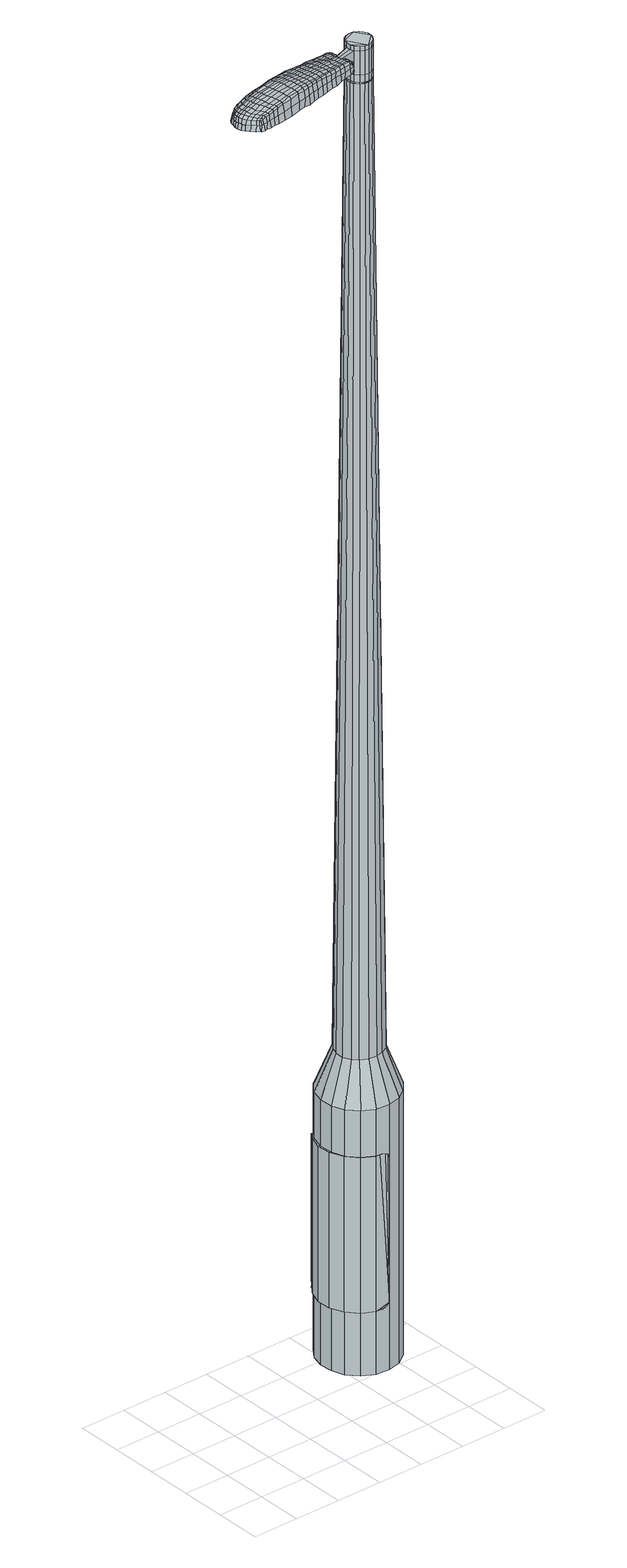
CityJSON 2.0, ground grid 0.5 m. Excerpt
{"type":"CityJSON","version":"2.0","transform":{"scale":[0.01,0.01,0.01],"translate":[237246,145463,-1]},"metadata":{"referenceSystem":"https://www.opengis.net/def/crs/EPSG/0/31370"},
"CityObjects":{
"object1":{"type":"GenericCityObject","attributes":{"cluster":590,"mean_distance_to_centroid":0.324,"new_centroid_x":237248.35,"new_centroid_y":145464.42,"mean_distance_to_camera":11.93,"H1":33,"H2":43.12,"Z_final":116.85,"cluster2":-1,"proj_x":237247.15,"proj_y":145458.97,"id_line":92161,"bearing_l":282.41,"distance":5.58,"orientation":"right","G_obj":192.41},"geometry":[{"type":"MultiSurface","lod":"2","boundaries":[[[0,1,2,3]],[[1,4,5,2]],[[4,6,7,5]],[[6,8,9,7]],[[8,10,11,9]],[[10,12,13,11]],[[12,14,15,13]],[[14,16,17,15]],[[16,18,19,17]],[[18,20,21,19]],[[20,22,23,21]],[[22,24,25,23]],[[24,26,27,25]],[[26,28,29,27]],[[28,30,31,29]],[[30,32,33,31]],[[32,34,35,33]],[[34,0,3,35]],[[36,37,38,39]],[[38,40,41,42]],[[41,43,42]],[[42,44,45,46]],[[45,47,46]],[[46,48,49,50]],[[49,51,50]],[[42,46,50,38]],[[50,52,39,38]],[[53,36,39]],[[2,5,7,35]],[[7,9,11,15]],[[11,13,15]],[[15,17,19,23]],[[19,21,23]],[[23,25,27,31]],[[27,29,31]],[[15,23,31,7]],[[31,33,35,7]],[[3,2,35]],[[1,0,54,55]],[[0,34,56,54]],[[34,32,57,56]],[[32,30,58,57]],[[30,28,59,58]],[[28,26,60,59]],[[26,24,61,60]],[[24,22,62,61]],[[22,20,63,62]],[[20,18,64,63]],[[18,16,65,64]],[[16,14,66,65]],[[14,12,67,66]],[[12,10,68,67]],[[10,8,69,68]],[[8,6,70,69]],[[6,4,71,70]],[[4,1,55,71]],[[55,54,72,73]],[[54,56,74,72]],[[56,57,75,74]],[[57,58,76,75]],[[58,59,77,76]],[[59,60,78,77]],[[60,61,79,78]],[[61,62,80,79]],[[62,63,81,80]],[[63,64,82,81]],[[64,65,83,82]],[[65,66,84,83]],[[66,67,85,84]],[[67,68,86,85]],[[68,69,87,86]],[[69,70,88,87]],[[70,71,89,88]],[[71,55,73,89]],[[72,90,91,92]],[[93,94,90,72]],[[95,96,94,93]],[[97,98,96,95]],[[99,100,98,97]],[[101,102,100,99]],[[79,103,102,101]],[[104,105,103,79]],[[81,106,105,104]],[[107,108,106,81]],[[83,109,108,107]],[[84,110,109,83]],[[111,112,110,84]],[[86,113,112,111]],[[87,114,113,86]],[[115,116,114,87]],[[89,117,116,115]],[[92,91,117,89]],[[118,119,120,121]],[[122,118,121,123]],[[124,122,123,125]],[[126,124,125,127]],[[128,126,127,129]],[[130,128,129,131]],[[132,130,131,133]],[[134,132,133,135]],[[136,134,135,137]],[[138,136,137,139]],[[140,138,139,141]],[[142,140,141,143]],[[144,142,143,145]],[[146,144,145,147]],[[148,146,147,149]],[[150,148,149,151]],[[73,72,92]],[[74,93,72]],[[74,75,95,93]],[[75,76,97,95]],[[76,77,99,97]],[[77,78,101,99]],[[78,79,101]],[[80,104,79]],[[80,81,104]],[[82,107,81]],[[82,83,107]],[[85,111,84]],[[85,86,111]],[[88,115,87]],[[88,89,115]],[[73,92,89]],[[152,91,90]],[[152,117,91]],[[153,116,117]],[[153,114,116]],[[154,112,113]],[[154,110,112]],[[155,108,109]],[[155,106,108]],[[156,105,106]],[[156,103,105]],[[157,102,103]],[[157,158,100,102]],[[158,159,98,100]],[[159,160,96,98]],[[160,161,94,96]],[[161,90,94]],[[39,52,150,162]],[[152,90,163,151]],[[53,39,162,119]],[[90,161,120,163]],[[36,53,119,118]],[[161,160,121,120]],[[37,36,118,122]],[[160,159,123,121]],[[38,37,122,124]],[[159,158,125,123]],[[40,38,124,126]],[[158,157,127,125]],[[41,40,126,128]],[[157,103,129,127]],[[43,41,128,130]],[[103,156,131,129]],[[42,43,130,132]],[[156,106,133,131]],[[44,42,132,134]],[[106,155,135,133]],[[45,44,134,136]],[[155,109,137,135]],[[47,45,136,138]],[[109,110,139,137]],[[46,47,138,140]],[[110,154,141,139]],[[48,46,140,142]],[[154,113,143,141]],[[49,48,142,144]],[[113,114,145,143]],[[51,49,144,146]],[[114,153,147,145]],[[50,51,146,148]],[[153,117,149,147]],[[52,50,148,150]],[[117,152,151,149]],[[150,151,164,165]],[[151,163,166,164]],[[163,120,167,166]],[[120,119,168,167]],[[119,162,169,168]],[[162,150,165,169]],[[170,171,172,173]],[[174,170,173,175]],[[170,174,176,177]],[[171,170,177,178]],[[179,180,181,182]],[[183,179,182,184]],[[179,183,185,186]],[[180,179,186,187]],[[188,189,190,191]],[[192,188,191,193]],[[188,192,194,195]],[[189,188,195,196]],[[197,198,199,200]],[[201,197,200,202]],[[197,201,203,204]],[[198,197,204,205]],[[206,207,208,209]],[[210,206,209,211]],[[206,210,212,213]],[[207,206,213,214]],[[215,216,217,218]],[[219,215,218,220]],[[215,219,221,222]],[[216,215,222,223]],[[224,225,226,227]],[[216,224,227,217]],[[224,216,223,228]],[[225,224,228,229]],[[230,231,232,233]],[[225,230,233,226]],[[230,225,229,234]],[[231,230,234,235]],[[236,174,175,237]],[[231,236,237,232]],[[236,231,235,238]],[[174,236,238,176]],[[239,240,241,242]],[[243,239,242,244]],[[239,243,245,246]],[[240,239,246,247]],[[248,249,250,251]],[[240,248,251,241]],[[248,240,247,252]],[[249,248,252,253]],[[254,255,256,257]],[[249,254,257,250]],[[254,249,253,258]],[[255,254,258,259]],[[260,261,262,263]],[[255,260,263,256]],[[260,255,259,264]],[[261,260,264,265]],[[266,171,178,267]],[[261,266,267,262]],[[266,261,265,268]],[[171,266,268,172]],[[269,270,271,272]],[[273,269,272,274]],[[269,273,275,276]],[[270,269,276,277]],[[278,279,280,281]],[[270,278,281,271]],[[278,270,277,282]],[[279,278,282,283]],[[284,285,286,287]],[[279,284,287,280]],[[284,279,283,288]],[[285,284,288,289]],[[290,183,184,291]],[[285,290,291,286]],[[290,285,289,292]],[[183,290,292,185]],[[293,294,295,296]],[[297,293,296,298]],[[293,297,299,300]],[[294,293,300,301]],[[302,303,304,305]],[[294,302,305,295]],[[302,294,301,306]],[[303,302,306,307]],[[308,309,310,311]],[[303,308,311,304]],[[308,303,307,312]],[[309,308,312,313]],[[314,315,316,317]],[[309,314,317,310]],[[314,309,313,318]],[[315,314,318,319]],[[320,180,187,321]],[[315,320,321,316]],[[320,315,319,322]],[[180,320,322,181]],[[323,209,208,324]],[[325,323,324,326]],[[323,325,327,328]],[[209,323,328,211]],[[329,325,326,330]],[[331,329,330,332]],[[329,331,333,334]],[[325,329,334,327]],[[335,331,332,336]],[[337,335,336,338]],[[335,337,339,340]],[[331,335,340,333]],[[341,337,338,342]],[[343,341,342,344]],[[341,343,345,346]],[[337,341,346,339]],[[347,343,344,348]],[[198,347,348,199]],[[347,198,205,349]],[[343,347,349,345]],[[350,351,196,195]],[[352,350,195,194]],[[350,352,353,354]],[[351,350,354,355]],[[356,357,355,354]],[[358,356,354,353]],[[356,358,359,360]],[[357,356,360,361]],[[362,363,361,360]],[[364,362,360,359]],[[362,364,365,366]],[[363,362,366,367]],[[368,369,367,366]],[[370,368,366,365]],[[368,370,203,201]],[[369,368,201,202]],[[371,372,373,374]],[[273,371,374,275]],[[371,273,274,375]],[[372,371,375,376]],[[377,192,193,378]],[[372,377,378,373]],[[377,372,376,379]],[[192,377,379,194]],[[380,381,382,383]],[[219,380,383,221]],[[380,219,220,384]],[[381,380,384,385]],[[386,387,388,389]],[[381,386,389,382]],[[386,381,385,390]],[[387,386,390,391]],[[392,189,196,393]],[[387,392,393,388]],[[392,387,391,394]],[[189,392,394,190]],[[395,396,397,398]],[[177,395,398,178]],[[395,177,176,399]],[[396,395,399,400]],[[401,402,403,404]],[[396,401,404,397]],[[401,396,400,405]],[[402,401,405,406]],[[407,200,199,408]],[[402,407,408,403]],[[407,402,406,409]],[[200,407,409,202]],[[410,411,412,413]],[[182,410,413,184]],[[410,182,181,414]],[[411,410,414,415]],[[416,204,203,417]],[[411,416,417,412]],[[416,411,415,418]],[[204,416,418,205]],[[419,420,421,422]],[[297,419,422,299]],[[419,297,298,423]],[[420,419,423,424]],[[425,210,211,426]],[[420,425,426,421]],[[425,420,424,427]],[[210,425,427,212]],[[428,429,430,431]],[[243,428,431,245]],[[428,243,244,432]],[[429,428,432,433]],[[434,435,436,437]],[[429,434,437,430]],[[434,429,433,438]],[[435,434,438,439]],[[440,207,214,441]],[[435,440,441,436]],[[440,435,439,442]],[[207,440,442,208]],[[443,444,433,432]],[[242,443,432,244]],[[443,242,241,445]],[[444,443,445,446]],[[447,448,439,438]],[[444,447,438,433]],[[447,444,446,449]],[[448,447,449,450]],[[451,324,208,442]],[[448,451,442,439]],[[451,448,450,452]],[[324,451,452,326]],[[453,454,455,456]],[[300,453,456,301]],[[453,300,299,422]],[[454,453,422,421]],[[457,328,327,458]],[[454,457,458,455]],[[457,454,421,426]],[[328,457,426,211]],[[459,460,446,445]],[[251,459,445,241]],[[459,251,250,461]],[[460,459,461,462]],[[463,464,450,449]],[[460,463,449,446]],[[463,460,462,465]],[[464,463,465,466]],[[467,330,326,452]],[[464,467,452,450]],[[467,464,466,468]],[[330,467,468,332]],[[469,470,471,472]],[[306,469,472,307]],[[469,306,301,456]],[[470,469,456,455]],[[473,334,333,474]],[[470,473,474,471]],[[473,470,455,458]],[[334,473,458,327]],[[475,476,462,461]],[[257,475,461,250]],[[475,257,256,477]],[[476,475,477,478]],[[479,480,466,465]],[[476,479,465,462]],[[479,476,478,481]],[[480,479,481,482]],[[483,336,332,468]],[[480,483,468,466]],[[483,480,482,484]],[[336,483,484,338]],[[485,486,487,488]],[[312,485,488,313]],[[485,312,307,472]],[[486,485,472,471]],[[489,340,339,490]],[[486,489,490,487]],[[489,486,471,474]],[[340,489,474,333]],[[491,492,478,477]],[[263,491,477,256]],[[491,263,262,493]],[[492,491,493,494]],[[495,496,482,481]],[[492,495,481,478]],[[495,492,494,497]],[[496,495,497,498]],[[499,342,338,484]],[[496,499,484,482]],[[499,496,498,500]],[[342,499,500,344]],[[501,502,503,504]],[[318,501,504,319]],[[501,318,313,488]],[[502,501,488,487]],[[505,346,345,506]],[[502,505,506,503]],[[505,502,487,490]],[[346,505,490,339]],[[507,508,494,493]],[[267,507,493,262]],[[507,267,178,398]],[[508,507,398,397]],[[509,510,498,497]],[[508,509,497,494]],[[509,508,397,404]],[[510,509,404,403]],[[511,348,344,500]],[[510,511,500,498]],[[511,510,403,408]],[[348,511,408,199]],[[512,513,415,414]],[[322,512,414,181]],[[512,322,319,504]],[[513,512,504,503]],[[514,349,205,418]],[[513,514,418,415]],[[514,513,503,506]],[[349,514,506,345]],[[515,516,376,375]],[[272,515,375,274]],[[515,272,271,517]],[[516,515,517,518]],[[519,352,194,379]],[[516,519,379,376]],[[519,516,518,520]],[[352,519,520,353]],[[521,522,523,524]],[[222,521,524,223]],[[521,222,221,383]],[[522,521,383,382]],[[525,526,527,528]],[[522,525,528,523]],[[525,522,382,389]],[[526,525,389,388]],[[529,351,355,530]],[[526,529,530,527]],[[529,526,388,393]],[[351,529,393,196]],[[531,532,518,517]],[[281,531,517,271]],[[531,281,280,533]],[[532,531,533,534]],[[535,358,353,520]],[[532,535,520,518]],[[535,532,534,536]],[[358,535,536,359]],[[537,538,539,540]],[[228,537,540,229]],[[537,228,223,524]],[[538,537,524,523]],[[541,542,543,544]],[[538,541,544,539]],[[541,538,523,528]],[[542,541,528,527]],[[545,357,361,546]],[[542,545,546,543]],[[545,542,527,530]],[[357,545,530,355]],[[547,548,534,533]],[[287,547,533,280]],[[547,287,286,549]],[[548,547,549,550]],[[551,364,359,536]],[[548,551,536,534]],[[551,548,550,552]],[[364,551,552,365]],[[553,554,555,556]],[[234,553,556,235]],[[553,234,229,540]],[[554,553,540,539]],[[557,558,559,560]],[[554,557,560,555]],[[557,554,539,544]],[[558,557,544,543]],[[561,363,367,562]],[[558,561,562,559]],[[561,558,543,546]],[[363,561,546,361]],[[563,564,550,549]],[[291,563,549,286]],[[563,291,184,413]],[[564,563,413,412]],[[565,370,365,552]],[[564,565,552,550]],[[565,564,412,417]],[[370,565,417,203]],[[566,567,400,399]],[[238,566,399,176]],[[566,238,235,556]],[[567,566,556,555]],[[568,569,406,405]],[[567,568,405,400]],[[568,567,555,560]],[[569,568,560,559]],[[570,369,202,409]],[[569,570,409,406]],[[570,569,559,562]],[[369,570,562,367]],[[571,572,573,574]],[[574,573,575,576]],[[577,575,573,578]],[[578,573,572,579]],[[580,581,582,583]],[[583,582,584,585]],[[586,584,582,587]],[[587,582,581,588]],[[589,590,591,592]],[[592,591,593,594]],[[595,593,591,596]],[[596,591,590,597]],[[598,599,600,601]],[[601,600,602,603]],[[604,602,600,605]],[[605,600,599,606]],[[607,608,609,610]],[[610,609,611,612]],[[613,611,609,614]],[[614,609,608,615]],[[616,617,618,619]],[[619,618,620,621]],[[622,620,618,623]],[[623,618,617,624]],[[625,626,627,628]],[[628,627,617,616]],[[624,617,627,629]],[[629,627,626,630]],[[631,632,633,634]],[[634,633,626,625]],[[630,626,633,635]],[[635,633,632,636]],[[576,575,637,638]],[[638,637,632,631]],[[636,632,637,639]],[[639,637,575,577]],[[640,641,642,643]],[[643,642,644,645]],[[646,644,642,647]],[[647,642,641,648]],[[649,650,651,652]],[[652,651,641,640]],[[648,641,651,653]],[[653,651,650,654]],[[655,656,657,658]],[[658,657,650,649]],[[654,650,657,659]],[[659,657,656,660]],[[661,662,663,664]],[[664,663,656,655]],[[660,656,663,665]],[[665,663,662,666]],[[579,572,667,668]],[[668,667,662,661]],[[666,662,667,669]],[[669,667,572,571]],[[670,671,672,673]],[[673,672,674,675]],[[676,674,672,677]],[[677,672,671,678]],[[679,680,681,682]],[[682,681,671,670]],[[678,671,681,683]],[[683,681,680,684]],[[685,686,687,688]],[[688,687,680,679]],[[684,680,687,689]],[[689,687,686,690]],[[585,584,691,692]],[[692,691,686,685]],[[690,686,691,693]],[[693,691,584,586]],[[694,695,696,697]],[[697,696,698,699]],[[700,698,696,701]],[[701,696,695,702]],[[703,704,705,706]],[[706,705,695,694]],[[702,695,705,707]],[[707,705,704,708]],[[709,710,711,712]],[[712,711,704,703]],[[708,704,711,713]],[[713,711,710,714]],[[715,716,717,718]],[[718,717,710,709]],[[714,710,717,719]],[[719,717,716,720]],[[588,581,721,722]],[[722,721,716,715]],[[720,716,721,723]],[[723,721,581,580]],[[607,610,724,725]],[[725,724,726,727]],[[728,726,724,729]],[[729,724,610,612]],[[727,726,730,731]],[[731,730,732,733]],[[734,732,730,735]],[[735,730,726,728]],[[733,732,736,737]],[[737,736,738,739]],[[740,738,736,741]],[[741,736,732,734]],[[739,738,742,743]],[[743,742,744,745]],[[746,744,742,747]],[[747,742,738,740]],[[745,744,748,749]],[[749,748,599,598]],[[606,599,748,750]],[[750,748,744,746]],[[597,751,752,596]],[[596,752,753,595]],[[754,753,752,755]],[[755,752,751,756]],[[756,757,758,755]],[[755,758,759,754]],[[760,759,758,761]],[[761,758,757,762]],[[762,763,764,761]],[[761,764,765,760]],[[766,765,764,767]],[[767,764,763,768]],[[768,769,770,767]],[[767,770,771,766]],[[604,771,770,602]],[[602,770,769,603]],[[772,773,774,775]],[[775,774,674,676]],[[675,674,774,776]],[[776,774,773,777]],[[594,593,778,779]],[[779,778,773,772]],[[777,773,778,780]],[[780,778,593,595]],[[781,782,783,784]],[[784,783,620,622]],[[621,620,783,785]],[[785,783,782,786]],[[787,788,789,790]],[[790,789,782,781]],[[786,782,789,791]],[[791,789,788,792]],[[597,590,793,794]],[[794,793,788,787]],[[792,788,793,795]],[[795,793,590,589]],[[796,797,798,799]],[[799,798,578,579]],[[577,578,798,800]],[[800,798,797,801]],[[802,803,804,805]],[[805,804,797,796]],[[801,797,804,806]],[[806,804,803,807]],[[598,601,808,809]],[[809,808,803,802]],[[807,803,808,810]],[[810,808,601,603]],[[811,812,813,814]],[[814,813,583,585]],[[580,583,813,815]],[[815,813,812,816]],[[604,605,817,818]],[[818,817,812,811]],[[816,812,817,819]],[[819,817,605,606]],[[820,821,822,823]],[[823,822,698,700]],[[698,822,699]],[[699,822,821,824]],[[612,611,825,826]],[[826,825,821,820]],[[824,821,825,827]],[[827,825,611,613]],[[828,829,830]],[[830,829,644,646]],[[645,644,829,831]],[[831,829,832]],[[833,834,835,836]],[[836,835,829,828]],[[832,829,835,837]],[[837,835,834,838]],[[615,608,839,840]],[[840,839,834,833]],[[838,834,839,841]],[[841,839,608,607]],[[832,842,843,831]],[[831,843,643,645]],[[640,643,843,844]],[[843,842,844]],[[838,845,846,837]],[[837,846,842,832]],[[844,842,846,847]],[[847,846,845,848]],[[607,725,849,841]],[[841,849,845,838]],[[848,845,849,850]],[[850,849,725,727]],[[851,852,853,854]],[[854,853,701,702]],[[700,701,853,823]],[[823,853,852,820]],[[728,729,855,856]],[[856,855,852,851]],[[820,852,855,826]],[[826,855,729,612]],[[857,858,844]],[[844,858,652,640]],[[649,652,858,859]],[[859,858,857,860]],[[848,861,862,847]],[[847,862,857,844]],[[860,857,862,863]],[[863,862,861,864]],[[727,731,865,850]],[[850,865,861,848]],[[864,861,865,866]],[[866,865,731,733]],[[867,868,869,870]],[[870,869,707,708]],[[702,707,869,854]],[[854,869,868,851]],[[734,735,871,872]],[[872,871,868,867]],[[851,868,871,856]],[[856,871,735,728]],[[860,873,859]],[[859,873,658,649]],[[655,658,873,874]],[[874,873,875]],[[864,876,877,863]],[[863,877,873,860]],[[875,873,877,878]],[[878,877,876,879]],[[733,737,880,866]],[[866,880,876,864]],[[879,876,880,881]],[[881,880,737,739]],[[882,883,884,885]],[[885,884,713,714]],[[708,713,884,870]],[[870,884,883,867]],[[740,741,886,887]],[[887,886,883,882]],[[867,883,886,872]],[[872,886,741,734]],[[875,888,889,874]],[[874,889,664,655]],[[661,664,889,890]],[[890,889,888,891]],[[879,892,893,878]],[[878,893,888,875]],[[891,888,893,894]],[[894,893,892,895]],[[739,743,896,881]],[[881,896,892,879]],[[895,892,896,897]],[[897,896,743,745]],[[898,899,900,901]],[[901,900,719,720]],[[714,719,900,885]],[[885,900,899,882]],[[746,747,902,903]],[[903,902,899,898]],[[882,899,902,887]],[[887,902,747,740]],[[891,904,905,890]],[[890,905,668,661]],[[579,668,905,799]],[[799,905,904,796]],[[895,906,907,894]],[[894,907,904,891]],[[796,904,907,805]],[[805,907,906,802]],[[745,749,908,897]],[[897,908,906,895]],[[802,906,908,809]],[[809,908,749,598]],[[816,909,910,815]],[[815,910,723,580]],[[720,723,910,901]],[[901,910,909,898]],[[606,750,911,819]],[[819,911,909,816]],[[898,909,911,903]],[[903,911,750,746]],[[777,912,913,776]],[[776,913,673,675]],[[670,673,913,914]],[[914,913,912,915]],[[595,753,916,780]],[[780,916,912,777]],[[915,912,916,917]],[[917,916,753,754]],[[918,919,920,921]],[[921,920,623,624]],[[622,623,920,784]],[[784,920,919,781]],[[922,923,924,925]],[[925,924,919,918]],[[781,919,924,790]],[[790,924,923,787]],[[756,751,926,927]],[[927,926,923,922]],[[787,923,926,794]],[[794,926,751,597]],[[915,928,929,914]],[[914,929,682,670]],[[679,682,929,930]],[[930,929,928,931]],[[754,759,932,917]],[[917,932,928,915]],[[931,928,932,933]],[[933,932,759,760]],[[934,935,936,937]],[[937,936,629,630]],[[624,629,936,921]],[[921,936,935,918]],[[938,939,940,941]],[[941,940,935,934]],[[918,935,940,925]],[[925,940,939,922]],[[762,757,942,943]],[[943,942,939,938]],[[922,939,942,927]],[[927,942,757,756]],[[931,944,945,930]],[[930,945,688,679]],[[685,688,945,946]],[[946,945,944,947]],[[760,765,948,933]],[[933,948,944,931]],[[947,944,948,949]],[[949,948,765,766]],[[950,951,952,953]],[[953,952,635,636]],[[630,635,952,937]],[[937,952,951,934]],[[954,955,956,957]],[[957,956,951,950]],[[934,951,956,941]],[[941,956,955,938]],[[768,763,958,959]],[[959,958,955,954]],[[938,955,958,943]],[[943,958,763,762]],[[947,960,961,946]],[[946,961,692,685]],[[585,692,961,814]],[[814,961,960,811]],[[766,771,962,949]],[[949,962,960,947]],[[811,960,962,818]],[[818,962,771,604]],[[801,963,964,800]],[[800,964,639,577]],[[636,639,964,953]],[[953,964,963,950]],[[807,965,966,806]],[[806,966,963,801]],[[950,963,966,957]],[[957,966,965,954]],[[603,769,967,810]],[[810,967,965,807]],[[954,965,967,959]],[[959,967,769,768]],[[571,574,173,172]],[[574,576,175,173]],[[586,587,186,185]],[[587,588,187,186]],[[589,592,191,190]],[[592,594,193,191]],[[613,614,213,212]],[[614,615,214,213]],[[616,619,218,217]],[[619,621,220,218]],[[625,628,227,226]],[[628,616,217,227]],[[631,634,233,232]],[[634,625,226,233]],[[576,638,237,175]],[[638,631,232,237]],[[646,647,246,245]],[[647,648,247,246]],[[648,653,252,247]],[[653,654,253,252]],[[654,659,258,253]],[[659,660,259,258]],[[660,665,264,259]],[[665,666,265,264]],[[666,669,268,265]],[[669,571,172,268]],[[676,677,276,275]],[[677,678,277,276]],[[678,683,282,277]],[[683,684,283,282]],[[684,689,288,283]],[[689,690,289,288]],[[690,693,292,289]],[[693,586,185,292]],[[694,697,296,295]],[[697,699,298,296]],[[703,706,305,304]],[[706,694,295,305]],[[709,712,311,310]],[[712,703,304,311]],[[715,718,317,316]],[[718,709,310,317]],[[588,722,321,187]],[[722,715,316,321]],[[772,775,374,373]],[[775,676,275,374]],[[594,779,378,193]],[[779,772,373,378]],[[621,785,384,220]],[[785,786,385,384]],[[786,791,390,385]],[[791,792,391,390]],[[792,795,394,391]],[[795,589,190,394]],[[699,423,298]],[[699,824,424,423]],[[824,827,427,424]],[[827,613,212,427]],[[828,830,431,430]],[[830,646,245,431]],[[833,836,437,436]],[[836,828,430,437]],[[615,840,441,214]],[[840,833,436,441]],[[968,969,970,971]],[[972,973,971,970]],[[974,975,976,977]],[[978,979,980,981]],[[969,982,983,970]],[[984,972,970,983]],[[985,974,977,986]],[[987,988,979,978]],[[982,989,990,983]],[[990,991,984,983]],[[992,985,986,993]],[[994,988,987,995]],[[989,996,997,990]],[[997,998,991,990]],[[999,992,993,1000]],[[1001,994,995,1002]],[[1003,1004,1005,1006]],[[1007,1008,1004,1003]],[[1007,1009,1010,1008]],[[1009,1011,1012,1010]],[[1013,1014,1015,1016]],[[1017,1018,1014,1013]],[[1019,1020,1018,1017]],[[1021,1022,1020,1019]],[[1016,1005,1004,1013]],[[1013,1004,1008,1017]],[[1008,1010,1019,1017]],[[1010,1012,1021,1019]],[[977,976,973,972]],[[986,977,972,984]],[[991,993,986,984]],[[998,1000,993,991]],[[978,981,975,974]],[[987,978,974,985]],[[995,987,985,992]],[[1002,995,992,999]],[[979,1003,1006,980]],[[988,1007,1003,979]],[[1009,1007,988,994]],[[1011,1009,994,1001]],[[1023,1024,1025,1026]],[[1025,1027,1028,1029]],[[1025,1029,1030,1031]],[[1025,1031,1026]],[[1032,1023,1026,1033]],[[1034,1033,1026,1035]],[[1036,1035,1026]],[[1037,1025,1024,1038]],[[1039,1037,1038,1040]],[[1041,1039,1040,1042]],[[1043,1041,1042,1044]],[[1045,1043,1044,1046]],[[1046,1047,1048,1049]],[[1046,1049,1050,1051]],[[1046,1051,1052,1053]],[[1052,1054,1055,1056]],[[1052,1056,1057,1058]],[[1052,1058,1053]],[[1046,1053,1045]],[[1059,1060,1024,1023]],[[1061,1062,1027,1025]],[[1063,1064,1036,1026]],[[1060,1065,1038,1024]],[[1066,1061,1025,1037]],[[1065,1067,1040,1038]],[[1068,1066,1037,1039]],[[1067,1069,1042,1040]],[[1070,1068,1039,1041]],[[1069,1071,1044,1042]],[[1072,1070,1041,1043]],[[1071,1073,1046,1044]],[[1074,1072,1043,1045]],[[1073,1075,1047,1046]],[[1076,1077,1054,1052]],[[1078,1074,1045,1053]],[[1048,1047,1075,1079]],[[1049,1048,1079,1080]],[[1050,1049,1080,1081]],[[1051,1050,1081,1082]],[[1052,1051,1082,1076]],[[1083,1059,1023,1032]],[[1084,1083,1032,1033]],[[1085,1084,1033,1034]],[[1086,1085,1034,1035]],[[1064,1086,1035,1036]],[[1028,1027,1062,1087]],[[1055,1054,1077,1088]],[[1029,1028,1087,1089]],[[1030,1029,1089,1090]],[[1031,1030,1090,1091]],[[1026,1031,1091,1063]],[[1056,1055,1088,1092]],[[1057,1056,1092,1093]],[[1058,1057,1093,1094]],[[1053,1058,1094,1078]]]}]}
},
"vertices":[
[193,131,384],[192,145,384],[192,145,96],[193,131,96],[196,159,384],[196,159,96],[205,171,384],[205,171,96],[218,179,384],[218,179,96],[232,182,384],[232,182,96],[247,180,384],[247,180,96],[260,173,384],[260,173,96],[270,162,384],[270,162,96],[275,149,384],[275,149,96],[276,134,384],[276,134,96],[271,120,384],[271,120,96],[262,109,384],[262,109,96],[250,101,384],[250,101,96],[236,98,384],[236,98,96],[221,99,384],[221,99,96],[208,106,384],[208,106,96],[198,117,384],[198,117,96],[226,129,1524],[230,127,1524],[234,126,1524],[221,137,1524],[239,127,1524],[243,130,1524],[247,138,1524],[246,134,1524],[247,143,1524],[245,147,1524],[238,153,1524],[242,150,1524],[233,153,1524],[229,152,1524],[222,146,1524],[225,150,1524],[221,142,1524],[222,133,1524],[209,134,429],[209,143,429],[213,126,429],[218,120,429],[226,116,429],[235,115,429],[243,117,429],[251,121,429],[256,128,429],[259,136,429],[258,145,429],[255,153,429],[249,160,429],[241,164,429],[233,165,429],[224,163,429],[217,158,429],[212,151,429],[221,137,1483],[221,142,1483],[222,133,1483],[226,129,1483],[230,127,1483],[234,126,1483],[239,127,1483],[243,130,1483],[246,134,1483],[247,138,1483],[247,143,1483],[245,147,1483],[242,150,1483],[238,153,1483],[233,153,1483],[229,152,1483],[225,150,1483],[222,146,1483],[221,137,1485],[221,141,1485],[221,141,1483],[223,133,1483],[223,133,1485],[226,130,1483],[226,130,1485],[230,128,1483],[230,128,1485],[234,127,1483],[234,127,1485],[239,128,1483],[239,128,1485],[243,130,1485],[245,134,1483],[245,134,1485],[247,138,1485],[246,143,1483],[246,143,1485],[245,147,1485],[242,150,1485],[238,152,1483],[238,152,1485],[233,153,1485],[229,152,1485],[225,149,1483],[225,149,1485],[222,146,1485],[226,129,1519],[222,133,1519],[222,133,1493],[226,129,1493],[230,127,1519],[230,127,1493],[234,126,1519],[234,126,1493],[239,127,1519],[239,127,1493],[243,130,1519],[243,130,1493],[246,134,1519],[246,134,1493],[247,138,1519],[247,138,1493],[247,143,1519],[247,143,1493],[245,147,1519],[245,147,1493],[242,150,1519],[242,150,1493],[238,153,1519],[238,153,1493],[233,153,1519],[233,153,1493],[229,152,1519],[229,152,1493],[225,150,1519],[225,150,1493],[222,146,1519],[222,146,1493],[221,142,1519],[221,142,1493],[221,142,1485],[225,150,1485],[238,153,1485],[247,143,1485],[246,134,1485],[239,127,1485],[234,126,1485],[230,127,1485],[226,129,1485],[222,133,1485],[221,137,1519],[221,137,1493],[202,136,1513],[202,136,1518],[202,133,1513],[203,130,1513],[203,130,1518],[202,133,1518],[126,136,1519],[133,137,1518],[131,139,1509],[124,137,1510],[117,134,1519],[116,136,1510],[119,133,1526],[127,135,1525],[134,136,1525],[134,98,1519],[141,100,1518],[141,102,1525],[135,100,1525],[126,96,1519],[126,98,1526],[125,95,1510],[133,97,1510],[140,98,1509],[59,100,1519],[58,103,1519],[57,103,1513],[58,99,1513],[60,96,1519],[60,96,1513],[62,96,1524],[60,100,1524],[59,104,1524],[131,116,1530],[138,117,1529],[137,121,1529],[130,119,1530],[122,114,1531],[121,117,1531],[123,110,1530],[132,112,1530],[139,114,1529],[210,133,1512],[209,136,1512],[208,136,1517],[208,133,1517],[210,130,1512],[209,130,1517],[209,130,1506],[209,133,1506],[208,136,1506],[68,122,1519],[72,123,1519],[70,124,1512],[67,123,1512],[66,121,1518],[65,122,1512],[67,120,1522],[69,121,1523],[72,122,1524],[76,125,1519],[81,126,1519],[80,127,1512],[75,126,1512],[77,123,1524],[82,125,1525],[87,128,1519],[95,130,1519],[93,131,1511],[86,129,1511],[88,127,1526],[96,128,1526],[106,132,1519],[104,133,1510],[107,131,1526],[199,148,1513],[191,147,1513],[192,146,1518],[200,147,1517],[204,148,1512],[204,147,1516],[203,149,1506],[198,149,1507],[190,148,1507],[184,145,1514],[177,144,1515],[178,143,1520],[185,144,1519],[183,146,1507],[175,145,1507],[169,143,1515],[162,142,1516],[163,141,1522],[170,142,1521],[168,144,1508],[160,143,1508],[154,141,1517],[147,140,1517],[148,138,1524],[156,140,1523],[153,142,1508],[146,141,1509],[140,138,1518],[141,137,1524],[138,140,1509],[75,87,1519],[79,87,1519],[79,89,1524],[75,88,1523],[73,87,1518],[73,88,1522],[72,86,1512],[75,85,1512],[78,86,1512],[83,88,1519],[89,89,1519],[89,90,1525],[84,89,1524],[83,86,1512],[88,87,1512],[95,90,1519],[103,91,1519],[103,93,1526],[95,91,1526],[94,88,1511],[102,89,1511],[114,94,1519],[115,95,1526],[113,92,1510],[205,118,1513],[198,116,1513],[197,115,1507],[205,117,1507],[211,120,1512],[210,119,1506],[209,121,1516],[206,119,1517],[198,117,1518],[191,114,1514],[183,112,1515],[183,110,1507],[190,113,1507],[191,115,1519],[184,113,1520],[176,110,1515],[169,108,1516],[168,106,1508],[175,108,1508],[177,111,1521],[170,110,1522],[162,106,1517],[155,104,1517],[154,102,1509],[161,104,1508],[163,108,1523],[155,106,1524],[148,102,1518],[147,100,1509],[148,104,1524],[203,132,1519],[203,134,1519],[196,130,1520],[195,133,1520],[197,127,1520],[204,129,1519],[189,129,1522],[188,131,1522],[181,127,1523],[181,130,1523],[182,124,1523],[189,126,1521],[174,125,1524],[174,128,1524],[167,124,1525],[166,127,1525],[168,121,1525],[175,122,1524],[160,122,1526],[159,125,1526],[152,121,1527],[152,124,1527],[153,117,1527],[160,119,1526],[145,119,1528],[145,122,1528],[146,115,1528],[63,101,1527],[62,104,1527],[65,97,1526],[69,98,1527],[67,102,1528],[67,105,1528],[74,103,1529],[73,107,1529],[75,99,1528],[82,101,1530],[81,105,1530],[80,108,1530],[88,106,1531],[87,110,1531],[89,102,1530],[98,104,1531],[97,108,1531],[96,112,1531],[109,111,1531],[109,114,1531],[110,107,1531],[71,88,1518],[68,89,1519],[67,88,1513],[70,86,1513],[72,89,1523],[69,90,1523],[64,92,1519],[63,92,1513],[65,93,1524],[64,119,1518],[62,117,1518],[64,117,1523],[66,119,1523],[63,120,1513],[61,118,1513],[60,114,1519],[59,111,1519],[60,111,1524],[62,114,1523],[59,115,1513],[58,111,1513],[58,107,1519],[59,107,1524],[57,107,1513],[128,133,1528],[128,131,1528],[135,133,1528],[135,135,1527],[119,132,1528],[119,130,1529],[128,129,1529],[129,125,1530],[136,127,1529],[136,130,1528],[120,127,1529],[120,124,1530],[130,122,1530],[137,124,1529],[121,120,1531],[134,102,1528],[134,104,1529],[125,102,1529],[126,99,1528],[141,103,1527],[141,106,1528],[133,108,1529],[124,106,1530],[140,110,1528],[212,122,1512],[212,123,1512],[210,124,1517],[211,122,1517],[212,120,1506],[211,123,1506],[211,127,1512],[210,127,1517],[210,126,1506],[207,148,1512],[207,146,1512],[206,147,1506],[206,148,1506],[205,147,1517],[206,145,1517],[207,144,1512],[208,141,1512],[207,141,1506],[206,144,1506],[206,143,1517],[207,141,1517],[209,138,1512],[208,139,1506],[207,138,1517],[200,146,1519],[201,144,1519],[193,144,1520],[193,143,1520],[201,142,1519],[202,139,1519],[194,141,1520],[194,138,1520],[202,137,1519],[195,135,1520],[206,121,1519],[205,123,1519],[198,121,1520],[198,119,1520],[205,126,1519],[197,124,1520],[185,143,1521],[186,142,1521],[178,142,1522],[179,140,1522],[186,139,1521],[187,137,1521],[179,138,1522],[180,135,1523],[188,134,1522],[180,132,1523],[191,117,1521],[191,119,1521],[184,117,1522],[184,115,1522],[190,122,1521],[183,120,1522],[171,141,1523],[171,139,1523],[164,139,1524],[164,138,1524],[172,137,1523],[172,134,1524],[164,135,1525],[165,132,1525],[173,131,1524],[166,129,1525],[177,113,1523],[176,115,1523],[169,113,1524],[170,111,1524],[176,118,1524],[168,117,1525],[156,138,1525],[157,136,1525],[149,137,1526],[149,135,1526],[157,134,1526],[158,131,1526],[150,133,1527],[151,130,1527],[158,128,1526],[151,127,1527],[162,109,1525],[162,111,1525],[155,109,1526],[155,107,1526],[161,115,1526],[154,113,1527],[142,136,1527],[142,134,1527],[143,131,1527],[143,128,1528],[144,125,1528],[148,105,1527],[148,108,1527],[147,111,1528],[74,89,1525],[71,90,1525],[77,90,1526],[75,91,1526],[68,93,1526],[72,94,1527],[68,119,1525],[66,118,1525],[70,119,1526],[71,121,1525],[64,115,1525],[63,112,1526],[67,113,1527],[68,116,1526],[62,108,1526],[67,109,1527],[83,90,1526],[81,92,1527],[89,91,1527],[87,93,1528],[78,95,1528],[85,97,1529],[76,122,1526],[75,120,1527],[81,122,1528],[82,124,1527],[74,117,1527],[73,114,1528],[80,116,1529],[80,119,1528],[73,110,1528],[80,112,1530],[95,92,1528],[93,94,1529],[103,94,1528],[102,96,1529],[91,98,1529],[100,100,1530],[88,125,1528],[88,123,1528],[96,125,1529],[96,127,1528],[87,120,1529],[87,117,1530],[95,119,1530],[95,122,1530],[87,113,1530],[96,115,1531],[114,97,1529],[113,99,1529],[112,103,1530],[107,129,1528],[107,127,1529],[107,125,1530],[108,121,1530],[108,118,1531],[132,137,1509],[133,135,1518],[126,134,1518],[125,135,1509],[118,133,1519],[116,134,1510],[119,131,1525],[127,133,1525],[134,134,1525],[141,104,1525],[140,102,1518],[133,100,1518],[134,102,1525],[125,98,1519],[126,100,1525],[124,96,1510],[132,99,1509],[139,100,1509],[59,103,1513],[60,104,1519],[61,100,1519],[60,100,1513],[62,97,1519],[62,97,1513],[64,98,1524],[62,101,1524],[61,104,1524],[137,120,1528],[138,117,1528],[131,116,1529],[130,119,1529],[122,114,1529],[121,117,1529],[123,110,1529],[131,112,1529],[138,114,1528],[206,135,1516],[207,135,1512],[207,133,1512],[207,133,1516],[208,130,1512],[207,130,1516],[207,129,1506],[207,133,1506],[206,135,1506],[71,122,1512],[72,121,1519],[69,120,1518],[68,121,1512],[67,119,1518],[66,120,1512],[68,119,1522],[70,119,1523],[73,120,1523],[81,126,1512],[82,124,1519],[77,123,1519],[75,124,1512],[77,122,1524],[83,123,1525],[94,129,1511],[95,128,1519],[88,126,1519],[86,127,1511],[89,125,1525],[96,127,1526],[106,130,1519],[105,131,1510],[108,129,1526],[192,144,1518],[192,145,1513],[199,146,1513],[200,145,1517],[204,146,1512],[203,145,1515],[203,147,1506],[198,147,1506],[190,146,1507],[178,141,1520],[177,142,1514],[184,144,1514],[185,142,1519],[183,144,1507],[175,143,1507],[163,139,1522],[162,140,1516],[169,141,1515],[170,140,1521],[168,142,1508],[161,141,1508],[149,136,1523],[147,138,1517],[155,139,1516],[156,138,1522],[153,140,1508],[146,139,1508],[140,137,1517],[141,135,1524],[139,138,1509],[79,90,1523],[78,89,1519],[75,89,1518],[75,90,1523],[73,89,1518],[74,90,1522],[73,88,1512],[75,87,1512],[78,88,1512],[89,92,1525],[89,91,1519],[83,90,1519],[84,91,1524],[83,88,1512],[88,89,1512],[103,95,1526],[102,93,1519],[95,91,1519],[95,93,1525],[94,90,1511],[102,91,1511],[114,96,1519],[114,97,1526],[113,94,1510],[197,117,1507],[197,118,1513],[204,120,1513],[204,119,1506],[209,122,1512],[209,121,1506],[208,122,1515],[205,121,1517],[198,119,1518],[182,112,1507],[183,114,1514],[190,116,1514],[189,115,1507],[190,117,1519],[183,115,1520],[168,108,1508],[168,110,1516],[176,112,1515],[175,110,1508],[176,113,1521],[169,111,1522],[153,104,1508],[154,106,1517],[161,108,1516],[160,106,1508],[162,109,1522],[155,107,1523],[147,104,1517],[146,102,1509],[148,106,1524],[202,132,1518],[202,134,1518],[195,130,1519],[195,133,1519],[196,127,1519],[203,129,1518],[188,129,1520],[188,131,1520],[181,127,1521],[180,130,1521],[181,124,1521],[189,126,1520],[174,125,1523],[173,128,1523],[166,124,1524],[166,126,1524],[167,121,1524],[174,122,1523],[159,122,1525],[158,125,1525],[152,121,1526],[151,123,1526],[153,117,1526],[160,119,1525],[145,119,1527],[144,122,1527],[145,116,1527],[64,104,1526],[64,101,1526],[66,98,1525],[70,99,1526],[68,102,1526],[68,105,1526],[74,107,1528],[74,103,1528],[76,100,1527],[83,101,1528],[81,105,1529],[81,108,1529],[88,110,1530],[88,106,1530],[89,103,1529],[98,105,1530],[97,108,1530],[96,112,1530],[109,114,1530],[109,111,1530],[110,107,1530],[69,90,1513],[69,91,1518],[72,89,1518],[71,88,1512],[73,90,1523],[70,92,1523],[66,94,1519],[65,93,1513],[67,94,1523],[66,116,1523],[64,116,1518],[66,118,1518],[67,118,1523],[65,119,1512],[63,117,1512],[62,110,1523],[61,110,1519],[62,114,1519],[64,113,1523],[61,114,1513],[60,110,1513],[60,107,1519],[61,107,1524],[59,107,1513],[135,132,1527],[128,131,1527],[128,132,1527],[135,133,1526],[119,130,1527],[119,129,1528],[136,126,1528],[129,125,1528],[128,128,1528],[135,129,1527],[120,126,1528],[120,123,1529],[129,122,1529],[136,123,1528],[120,120,1529],[125,102,1528],[133,104,1527],[134,103,1527],[126,101,1527],[141,105,1526],[140,106,1527],[132,108,1528],[124,106,1528],[139,110,1527],[209,123,1516],[210,123,1512],[210,122,1512],[209,122,1516],[209,122,1506],[209,126,1512],[208,126,1516],[208,126,1506],[204,146,1506],[205,146,1512],[204,147,1506],[204,146,1516],[204,145,1516],[205,141,1506],[206,141,1512],[205,143,1512],[204,144,1506],[204,143,1516],[205,140,1516],[206,138,1512],[205,138,1506],[206,138,1516],[200,144,1518],[200,145,1518],[193,143,1519],[201,139,1518],[200,142,1518],[193,140,1519],[194,138,1519],[201,137,1518],[194,135,1519],[197,121,1519],[204,122,1518],[205,121,1518],[198,120,1519],[204,126,1518],[197,124,1519],[185,141,1520],[185,142,1520],[178,141,1521],[178,140,1521],[186,136,1520],[186,139,1520],[179,138,1521],[179,135,1521],[187,134,1520],[180,132,1521],[183,117,1521],[190,119,1520],[190,118,1520],[183,116,1521],[189,122,1520],[182,120,1521],[171,139,1522],[163,138,1523],[163,137,1523],[172,133,1522],[171,136,1522],[164,135,1523],[165,132,1524],[172,131,1523],[165,129,1524],[169,113,1523],[176,115,1522],[176,114,1522],[169,112,1523],[175,119,1522],[168,117,1523],[156,136,1524],[156,137,1524],[149,136,1525],[149,135,1525],[157,131,1525],[157,133,1524],[150,132,1525],[150,129,1526],[158,128,1525],[151,126,1526],[154,110,1525],[161,112,1524],[162,110,1524],[155,108,1525],[161,115,1524],[154,113,1525],[142,133,1526],[142,134,1526],[143,128,1527],[142,131,1526],[143,125,1527],[147,108,1526],[148,107,1526],[146,112,1526],[72,92,1524],[74,91,1524],[78,91,1525],[76,92,1525],[69,95,1525],[73,95,1525],[71,118,1525],[68,117,1524],[69,118,1524],[72,119,1525],[68,112,1526],[64,111,1525],[66,114,1524],[69,115,1525],[64,108,1525],[67,109,1526],[81,93,1526],[83,92,1526],[89,93,1526],[87,94,1527],[78,96,1526],[85,97,1527],[82,121,1527],[76,119,1526],[77,121,1526],[83,122,1526],[80,115,1528],[74,113,1527],[75,117,1526],[81,118,1527],[73,110,1527],[80,112,1528],[94,95,1527],[95,94,1527],[103,95,1527],[102,97,1528],[91,99,1528],[100,101,1529],[96,124,1528],[88,122,1527],[89,124,1527],[96,126,1527],[96,118,1529],[87,117,1529],[87,120,1528],[96,122,1528],[87,113,1529],[96,115,1530],[113,100,1528],[114,98,1528],[112,103,1529],[108,127,1528],[108,128,1528],[108,121,1529],[108,124,1529],[108,118,1530],[203,147,1508],[205,141,1508],[173,135,1509],[171,142,1509],[152,131,1510],[150,139,1510],[113,123,1512],[111,132,1512],[128,136,1511],[130,127,1511],[95,119,1513],[82,116,1514],[80,124,1514],[93,128,1513],[206,134,1508],[175,127,1509],[154,122,1510],[115,114,1512],[132,118,1511],[97,110,1513],[84,107,1514],[208,127,1508],[176,119,1509],[155,114,1510],[117,105,1512],[134,109,1511],[86,99,1514],[99,101,1513],[209,121,1508],[178,112,1509],[157,106,1510],[119,96,1512],[136,100,1511],[88,90,1514],[101,92,1513],[69,112,1514],[65,110,1514],[63,117,1514],[67,121,1514],[71,104,1514],[66,103,1514],[73,96,1514],[68,96,1514],[75,88,1514],[69,89,1514],[61,107,1515],[58,103,1515],[58,104,1515],[60,111,1515],[62,102,1515],[59,102,1515],[63,98,1515],[59,101,1515],[64,94,1515],[59,99,1515],[224,98,334],[220,98,334],[220,98,165],[234,96,171],[224,98,165],[227,97,165],[230,97,166],[232,97,167],[233,96,169],[227,97,334],[230,97,333],[232,97,332],[233,96,331],[234,96,328],[207,105,165],[207,105,334],[197,117,165],[197,117,334],[191,131,165],[191,131,334],[190,146,165],[190,146,334],[195,160,165],[195,160,334],[197,163,334],[200,166,334],[201,169,333],[202,170,332],[203,171,331],[203,172,328],[197,163,165],[203,172,171],[203,171,169],[202,170,167],[201,169,166],[200,166,165],[224,101,334],[220,101,334],[220,101,165],[224,101,165],[234,99,171],[234,99,328],[208,108,334],[208,108,165],[199,118,334],[199,118,165],[194,131,334],[194,131,165],[193,145,334],[193,145,165],[197,158,334],[197,158,165],[200,162,334],[206,170,328],[206,170,171],[200,162,165],[202,164,334],[203,167,333],[205,168,332],[205,169,331],[228,100,334],[231,100,333],[233,99,332],[234,99,331],[228,100,165],[205,169,169],[231,100,166],[233,99,167],[234,99,169],[205,168,167],[203,167,166],[202,164,165]
]}
